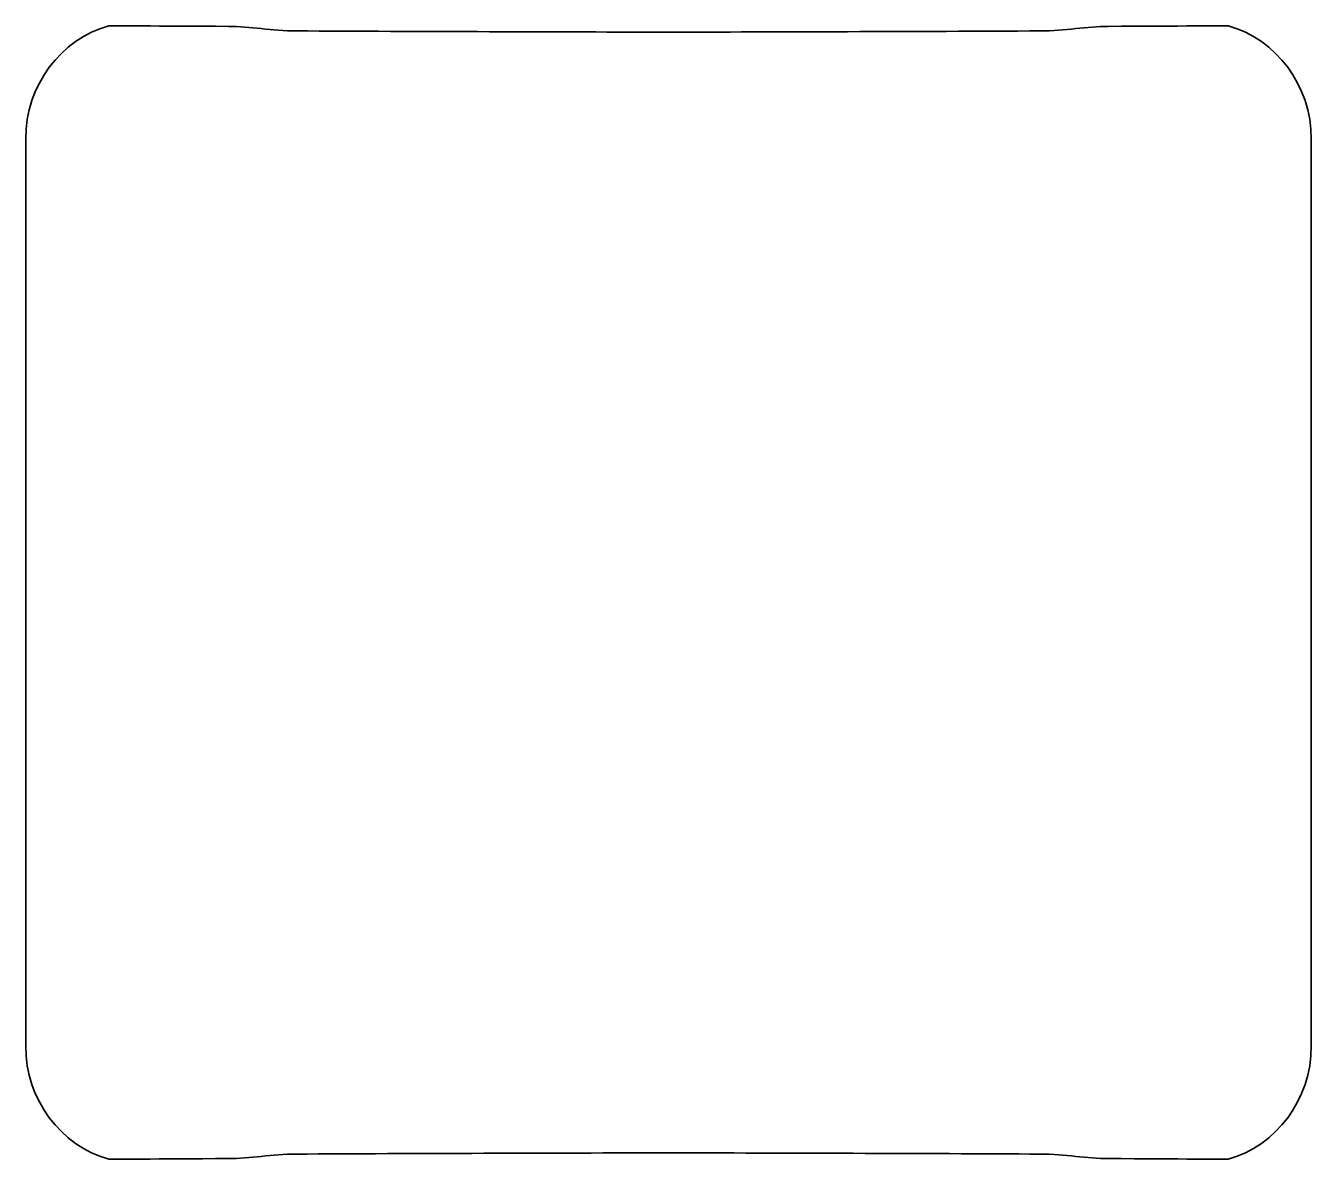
# Model space of a CAD drawing. Extents: x -312 to 1622, y 366 to 2071.
import ezdxf

# ---------------------------------------------------------------- set-up
doc = ezdxf.new("R2010")
doc.units = 0
doc.header["$MEASUREMENT"] = 0
doc.layers.add('Thru-cut', color=7, linetype='Continuous', lineweight=0)

msp = doc.modelspace()

# ---------------------------------------------------------------- linework, layer by layer
at = {"layer": 'Thru-cut', "color": 140, "lineweight": 35, "true_color": 0x00aeef}
msp.add_open_spline([(1496.9, 2070.9), (1496.9, 2070.9), (1423.6, 2070.5), (1316.6, 2070), (1285.3, 2069.8), (1251, 2063.3), (1214.9, 2063.1), (1034.8, 2062.3), (807.3, 2061.4), (655.1, 2061.4), (502.9, 2061.4), (275.5, 2062.3), (95.4, 2063.1), (59.2, 2063.3), (25, 2069.8), (-6.4, 2070), (-113.4, 2070.5), (-186.7, 2070.9), (-186.7, 2070.9), (-258.7, 2050.4), (-311.7, 1981.8), (-311.7, 1900.4), (-311.7, 1900.4), (-311.7, 536.9), (-311.7, 536.9), (-311.7, 455.5), (-258.7, 386.9), (-186.7, 366.4), (-186.7, 366.4), (-114.1, 366.8), (-6.4, 367.4), (24.9, 367.5), (59.1, 374), (95.4, 374.2), (268.5, 375), (488.2, 375.9), (655.1, 375.9), (822.1, 375.9), (1041.7, 375), (1214.8, 374.2), (1251.1, 374), (1285.3, 367.5), (1316.6, 367.4), (1424.3, 366.8), (1496.9, 366.4), (1496.9, 366.4), (1569, 386.9), (1621.9, 455.5), (1621.9, 536.9), (1621.9, 536.9), (1621.9, 1900.4), (1621.9, 1900.4), (1621.9, 1981.8), (1569, 2050.4), (1496.9, 2070.9)], degree=3, knots=[0, 0, 0, 0, 1, 1, 1, 2, 2, 2, 3, 3, 3, 4, 4, 4, 5, 5, 5, 6, 6, 6, 7, 7, 7, 8, 8, 8, 9, 9, 9, 10, 10, 10, 11, 11, 11, 12, 12, 12, 13, 13, 13, 14, 14, 14, 15, 15, 15, 16, 16, 16, 17, 17, 17, 18, 18, 18, 18], dxfattribs=at)

doc.saveas('drawing.dxf')
